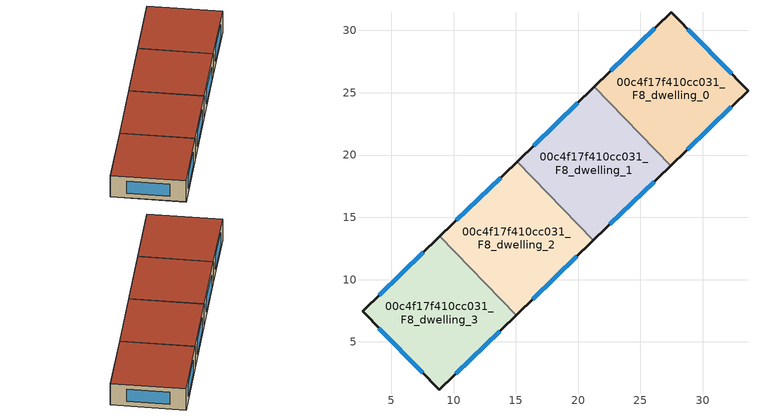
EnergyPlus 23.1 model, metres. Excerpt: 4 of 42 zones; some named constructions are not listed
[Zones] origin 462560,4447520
00c4f17f410cc031_F8_dwelling_0
 floor to 00c4f17f410cc031_F7_dwelling_0 (EU_floor_Construction): 27.48,31.46 33.63,25.16 27.42,19.15 21.29,25.47 z24
 wall outside (EU_wall_Construction): 27.42,19.15 33.63,25.16 27.48,31.46 21.29,25.47 z24:27
 wall to 00c4f17f410cc031_F8_dwelling_1 (EU_wall_Construction): 21.29,25.47 27.42,19.15 z24:27
 window (EU_Window_Construction): 26.15,30.18 22.62,26.75 / 32.31,26.5 28.79,30.11 / 28.75,20.43 32.3,23.87 z24.64:26.36
 roof outside (EU_roof_Construction): 33.63,25.16 27.48,31.46 21.29,25.47 27.42,19.15 z27
00c4f17f410cc031_F8_dwelling_1
 floor to 00c4f17f410cc031_F7_dwelling_1 (EU_floor_Construction): 21.29,25.47 27.42,19.15 21.22,13.15 15.1,19.48 z24
 wall outside (EU_wall_Construction): 21.29,25.47 15.1,19.48 / 21.22,13.15 27.42,19.15 z24:27
 wall to 00c4f17f410cc031_F8_dwelling_2 (EU_wall_Construction): 15.1,19.48 21.22,13.15 z24:27
 window (EU_Window_Construction): 19.97,24.19 16.43,20.76 / 22.55,14.43 26.09,17.86 z24.64:26.36
 roof outside (EU_roof_Construction): 27.42,19.15 21.29,25.47 15.1,19.48 21.22,13.15 z27
00c4f17f410cc031_F8_dwelling_2
 floor to 00c4f17f410cc031_F7_dwelling_2 (EU_floor_Construction): 15.1,19.48 21.22,13.15 15.03,7.15 8.9,13.48 z24
 wall outside (EU_wall_Construction): 15.1,19.48 8.9,13.48 / 15.03,7.15 21.22,13.15 z24:27
 wall to 00c4f17f410cc031_F8_dwelling_3 (EU_wall_Construction): 8.9,13.48 15.03,7.15 z24:27
 window (EU_Window_Construction): 13.77,18.19 10.23,14.76 / 16.35,8.44 19.89,11.86 z24.64:26.36
 roof outside (EU_roof_Construction): 21.22,13.15 15.1,19.48 8.9,13.48 15.03,7.15 z27
00c4f17f410cc031_F8_dwelling_3
 floor to 00c4f17f410cc031_F7_dwelling_3 (EU_floor_Construction): 8.9,13.48 15.03,7.15 8.84,1.17 2.69,7.47 z24
 wall outside (EU_wall_Construction): 8.9,13.48 2.69,7.47 8.84,1.17 15.03,7.15 z24:27
 window (EU_Window_Construction): 4.01,6.12 7.53,2.52 / 7.57,12.19 4.02,8.76 / 10.17,2.45 13.7,5.87 z24.64:26.36
 roof outside (EU_roof_Construction): 15.03,7.15 8.9,13.48 2.69,7.47 8.84,1.17 z27
[SCHEDULE:FILE] Column Number=1; Rows to Skip at Top=0; Number of Hours of Data=8760; Column Separator=Comma; Interpolate to Timestep=No; Minutes per Item=60; Adjust Schedule for Daylight Savings=Yes
Name | File
EU_Step8_GainSchedule_00c4f17f410cc031_F0_dwelling_0_f000 | ../../schedules/00c4f17f410cc031/00c4f17f410cc031_F0_dwelling_0_f000_gain.csv
EU_Step8_GainSchedule_00c4f17f410cc031_F0_dwelling_1_f000 | ../../schedules/00c4f17f410cc031/00c4f17f410cc031_F0_dwelling_1_f000_gain.csv
EU_Step8_GainSchedule_00c4f17f410cc031_F0_dwelling_2_f000 | ../../schedules/00c4f17f410cc031/00c4f17f410cc031_F0_dwelling_2_f000_gain.csv
EU_Step8_GainSchedule_00c4f17f410cc031_F0_dwelling_3_f000 | ../../schedules/00c4f17f410cc031/00c4f17f410cc031_F0_dwelling_3_f000_gain.csv
EU_Step8_GainSchedule_00c4f17f410cc031_F0_dwelling_4_f000 | ../../schedules/00c4f17f410cc031/00c4f17f410cc031_F0_dwelling_4_f000_gain.csv
EU_Step8_GainSchedule_00c4f17f410cc031_F1_dwelling_0_f000 | ../../schedules/00c4f17f410cc031/00c4f17f410cc031_F1_dwelling_0_f000_gain.csv
EU_Step8_GainSchedule_00c4f17f410cc031_F1_dwelling_1_f000 | ../../schedules/00c4f17f410cc031/00c4f17f410cc031_F1_dwelling_1_f000_gain.csv
EU_Step8_GainSchedule_00c4f17f410cc031_F1_dwelling_2_f000 | ../../schedules/00c4f17f410cc031/00c4f17f410cc031_F1_dwelling_2_f000_gain.csv
EU_Step8_GainSchedule_00c4f17f410cc031_F1_dwelling_3_f000 | ../../schedules/00c4f17f410cc031/00c4f17f410cc031_F1_dwelling_3_f000_gain.csv
EU_Step8_GainSchedule_00c4f17f410cc031_F1_dwelling_4_f000 | ../../schedules/00c4f17f410cc031/00c4f17f410cc031_F1_dwelling_4_f000_gain.csv
EU_Step8_GainSchedule_00c4f17f410cc031_F2_dwelling_0_f000 | ../../schedules/00c4f17f410cc031/00c4f17f410cc031_F2_dwelling_0_f000_gain.csv
EU_Step8_GainSchedule_00c4f17f410cc031_F2_dwelling_1_f000 | ../../schedules/00c4f17f410cc031/00c4f17f410cc031_F2_dwelling_1_f000_gain.csv
EU_Step8_GainSchedule_00c4f17f410cc031_F2_dwelling_2_f000 | ../../schedules/00c4f17f410cc031/00c4f17f410cc031_F2_dwelling_2_f000_gain.csv
EU_Step8_GainSchedule_00c4f17f410cc031_F2_dwelling_3_f000 | ../../schedules/00c4f17f410cc031/00c4f17f410cc031_F2_dwelling_3_f000_gain.csv
EU_Step8_GainSchedule_00c4f17f410cc031_F2_dwelling_4_f000 | ../../schedules/00c4f17f410cc031/00c4f17f410cc031_F2_dwelling_4_f000_gain.csv
EU_Step8_GainSchedule_00c4f17f410cc031_F3_dwelling_0_f000 | ../../schedules/00c4f17f410cc031/00c4f17f410cc031_F3_dwelling_0_f000_gain.csv
EU_Step8_GainSchedule_00c4f17f410cc031_F3_dwelling_1_f000 | ../../schedules/00c4f17f410cc031/00c4f17f410cc031_F3_dwelling_1_f000_gain.csv
EU_Step8_GainSchedule_00c4f17f410cc031_F3_dwelling_2_f000 | ../../schedules/00c4f17f410cc031/00c4f17f410cc031_F3_dwelling_2_f000_gain.csv
EU_Step8_GainSchedule_00c4f17f410cc031_F3_dwelling_3_f000 | ../../schedules/00c4f17f410cc031/00c4f17f410cc031_F3_dwelling_3_f000_gain.csv
EU_Step8_GainSchedule_00c4f17f410cc031_F3_dwelling_4_f000 | ../../schedules/00c4f17f410cc031/00c4f17f410cc031_F3_dwelling_4_f000_gain.csv
EU_Step8_GainSchedule_00c4f17f410cc031_F4_dwelling_0_f000 | ../../schedules/00c4f17f410cc031/00c4f17f410cc031_F4_dwelling_0_f000_gain.csv
EU_Step8_GainSchedule_00c4f17f410cc031_F4_dwelling_1_f000 | ../../schedules/00c4f17f410cc031/00c4f17f410cc031_F4_dwelling_1_f000_gain.csv
EU_Step8_GainSchedule_00c4f17f410cc031_F4_dwelling_2_f000 | ../../schedules/00c4f17f410cc031/00c4f17f410cc031_F4_dwelling_2_f000_gain.csv
EU_Step8_GainSchedule_00c4f17f410cc031_F4_dwelling_3_f000 | ../../schedules/00c4f17f410cc031/00c4f17f410cc031_F4_dwelling_3_f000_gain.csv
EU_Step8_GainSchedule_00c4f17f410cc031_F4_dwelling_4_f000 | ../../schedules/00c4f17f410cc031/00c4f17f410cc031_F4_dwelling_4_f000_gain.csv
EU_Step8_GainSchedule_00c4f17f410cc031_F5_dwelling_0_f000 | ../../schedules/00c4f17f410cc031/00c4f17f410cc031_F5_dwelling_0_f000_gain.csv
EU_Step8_GainSchedule_00c4f17f410cc031_F5_dwelling_1_f000 | ../../schedules/00c4f17f410cc031/00c4f17f410cc031_F5_dwelling_1_f000_gain.csv
EU_Step8_GainSchedule_00c4f17f410cc031_F5_dwelling_2_f000 | ../../schedules/00c4f17f410cc031/00c4f17f410cc031_F5_dwelling_2_f000_gain.csv
EU_Step8_GainSchedule_00c4f17f410cc031_F5_dwelling_3_f000 | ../../schedules/00c4f17f410cc031/00c4f17f410cc031_F5_dwelling_3_f000_gain.csv
EU_Step8_GainSchedule_00c4f17f410cc031_F5_dwelling_4_f000 | ../../schedules/00c4f17f410cc031/00c4f17f410cc031_F5_dwelling_4_f000_gain.csv
EU_Step8_GainSchedule_00c4f17f410cc031_F6_dwelling_0_f000 | ../../schedules/00c4f17f410cc031/00c4f17f410cc031_F6_dwelling_0_f000_gain.csv
EU_Step8_GainSchedule_00c4f17f410cc031_F6_dwelling_1_f000 | ../../schedules/00c4f17f410cc031/00c4f17f410cc031_F6_dwelling_1_f000_gain.csv
EU_Step8_GainSchedule_00c4f17f410cc031_F6_dwelling_2_f000 | ../../schedules/00c4f17f410cc031/00c4f17f410cc031_F6_dwelling_2_f000_gain.csv
EU_Step8_GainSchedule_00c4f17f410cc031_F6_dwelling_3_f000 | ../../schedules/00c4f17f410cc031/00c4f17f410cc031_F6_dwelling_3_f000_gain.csv
EU_Step8_GainSchedule_00c4f17f410cc031_F7_dwelling_0_f000 | ../../schedules/00c4f17f410cc031/00c4f17f410cc031_F7_dwelling_0_f000_gain.csv
EU_Step8_GainSchedule_00c4f17f410cc031_F7_dwelling_1_f000 | ../../schedules/00c4f17f410cc031/00c4f17f410cc031_F7_dwelling_1_f000_gain.csv
EU_Step8_GainSchedule_00c4f17f410cc031_F7_dwelling_2_f000 | ../../schedules/00c4f17f410cc031/00c4f17f410cc031_F7_dwelling_2_f000_gain.csv
EU_Step8_GainSchedule_00c4f17f410cc031_F7_dwelling_3_f000 | ../../schedules/00c4f17f410cc031/00c4f17f410cc031_F7_dwelling_3_f000_gain.csv
